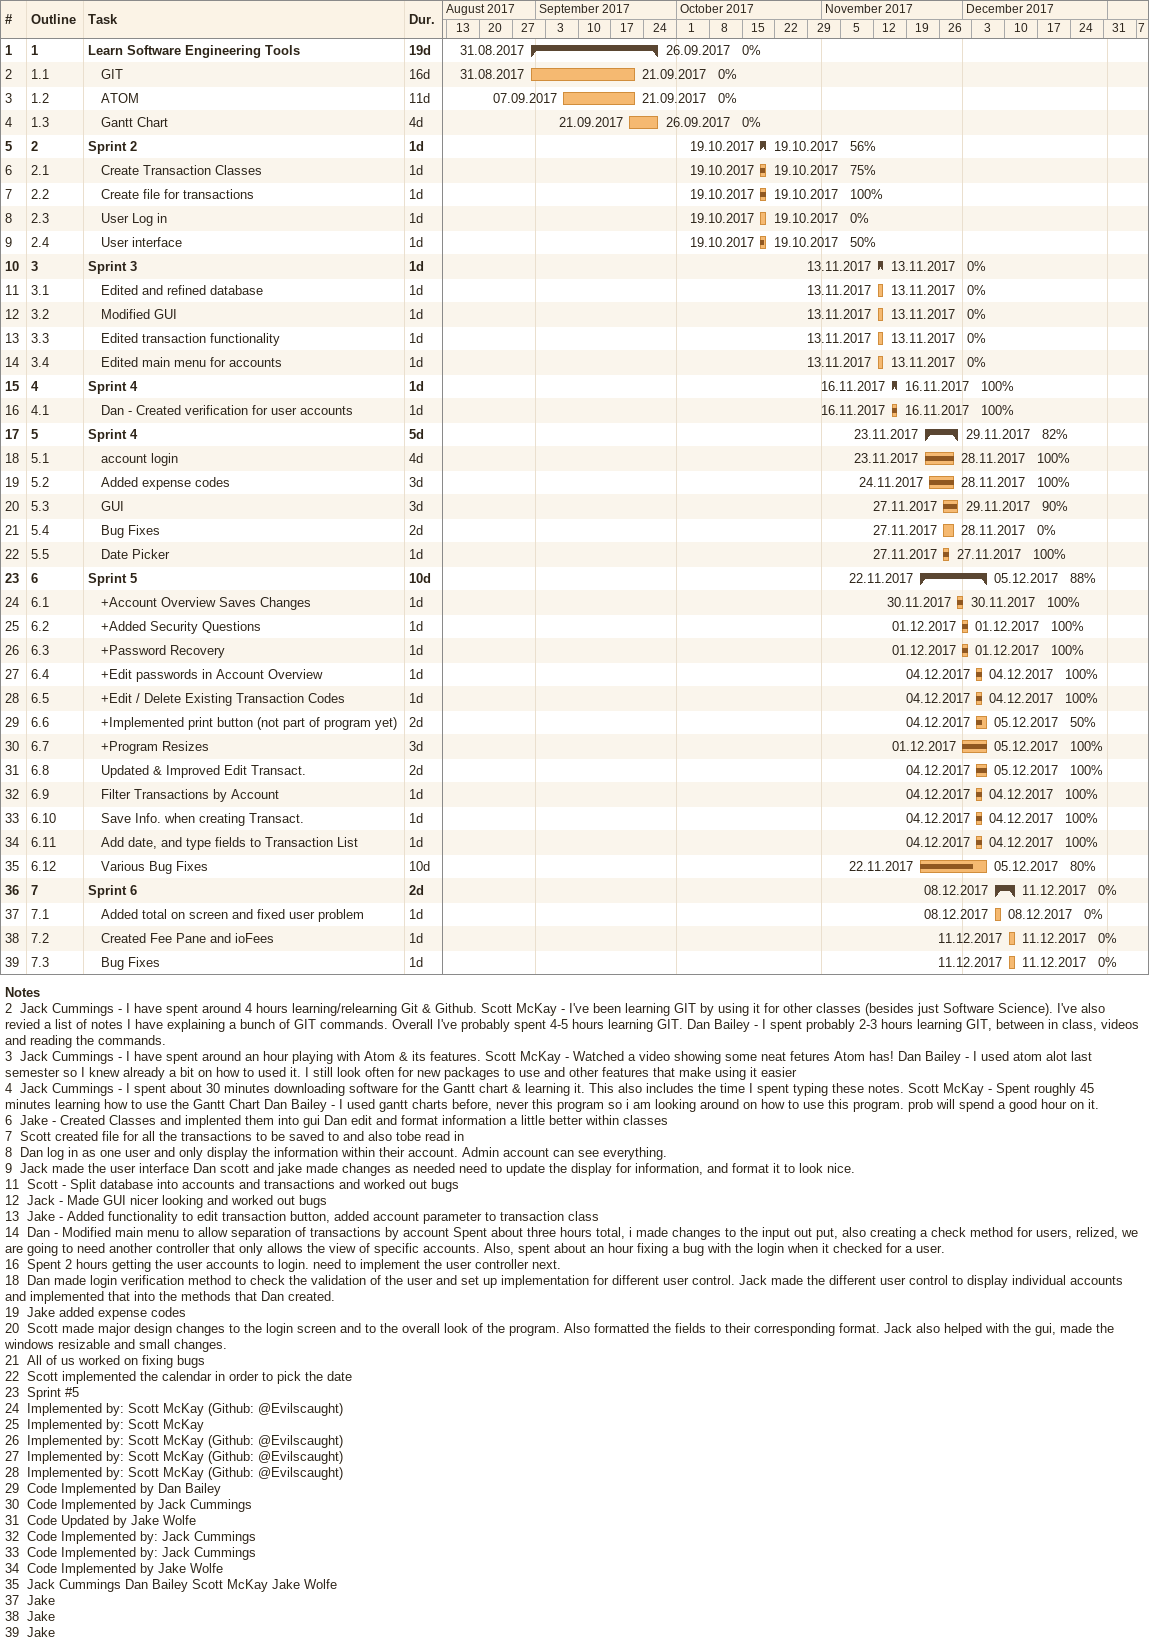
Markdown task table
| ID | WBS | Task | Duration | Start | Finish | % complete |
|---|---|---|---|---|---|---|
| 1 | 1 | **Learn Software Engineering Tools** | 19d | 2017-08-31 | 2017-09-26 | 0 |
| 2 | 1.1 | GIT | 16d | 2017-08-31 | 2017-09-21 | 0 |
| 3 | 1.2 | ATOM | 11d | 2017-09-07 | 2017-09-21 | 0 |
| 4 | 1.3 | Gantt Chart | 4d | 2017-09-21 | 2017-09-26 | 0 |
| 5 | 2 | **Sprint 2** | 1d | 2017-10-19 | 2017-10-19 | 56 |
| 6 | 2.1 | Create Transaction Classes | 1d | 2017-10-19 | 2017-10-19 | 75 |
| 7 | 2.2 | Create file for transactions | 1d | 2017-10-19 | 2017-10-19 | 100 |
| 8 | 2.3 | User Log in | 1d | 2017-10-19 | 2017-10-19 | 0 |
| 9 | 2.4 | User interface | 1d | 2017-10-19 | 2017-10-19 | 50 |
| 10 | 3 | **Sprint 3** | 1d | 2017-11-13 | 2017-11-13 | 0 |
| 11 | 3.1 | Edited and refined database | 1d | 2017-11-13 | 2017-11-13 | 0 |
| 12 | 3.2 | Modified GUI | 1d | 2017-11-13 | 2017-11-13 | 0 |
| 13 | 3.3 | Edited transaction functionality | 1d | 2017-11-13 | 2017-11-13 | 0 |
| 14 | 3.4 | Edited main menu for accounts | 1d | 2017-11-13 | 2017-11-13 | 0 |
| 15 | 4 | **Sprint 4** | 1d | 2017-11-16 | 2017-11-16 | 100 |
| 16 | 4.1 | Dan - Created verification for user accounts | 1d | 2017-11-16 | 2017-11-16 | 100 |
| 17 | 5 | **Sprint 4** | 5d | 2017-11-23 | 2017-11-29 | 82 |
| 18 | 5.1 | account login | 4d | 2017-11-23 | 2017-11-28 | 100 |
| 19 | 5.2 | Added expense codes | 3d | 2017-11-24 | 2017-11-28 | 100 |
| 20 | 5.3 | GUI | 3d | 2017-11-27 | 2017-11-29 | 90 |
| 21 | 5.4 | Bug Fixes | 2d | 2017-11-27 | 2017-11-28 | 0 |
| 22 | 5.5 | Date Picker | 1d | 2017-11-27 | 2017-11-27 | 100 |
| 23 | 6 | **Sprint 5** | 10d | 2017-11-22 | 2017-12-05 | 88 |
| 24 | 6.1 | +Account Overview Saves Changes | 1d | 2017-11-30 | 2017-11-30 | 100 |
| 25 | 6.2 | +Added Security Questions | 1d | 2017-12-01 | 2017-12-01 | 100 |
| 26 | 6.3 | +Password Recovery | 1d | 2017-12-01 | 2017-12-01 | 100 |
| 27 | 6.4 | +Edit passwords in Account Overview | 1d | 2017-12-04 | 2017-12-04 | 100 |
| 28 | 6.5 | +Edit / Delete Existing Transaction Codes | 1d | 2017-12-04 | 2017-12-04 | 100 |
| 29 | 6.6 | +Implemented print button (not part of program yet) | 2d | 2017-12-04 | 2017-12-05 | 50 |
| 30 | 6.7 | +Program Resizes | 3d | 2017-12-01 | 2017-12-05 | 100 |
| 31 | 6.8 | Updated & Improved Edit Transact. | 2d | 2017-12-04 | 2017-12-05 | 100 |
| 32 | 6.9 | Filter Transactions by Account | 1d | 2017-12-04 | 2017-12-04 | 100 |
| 33 | 6.10 | Save Info. when creating Transact. | 1d | 2017-12-04 | 2017-12-04 | 100 |
| 34 | 6.11 | Add date, and type fields to Transaction List | 1d | 2017-12-04 | 2017-12-04 | 100 |
| 35 | 6.12 | Various Bug Fixes | 10d | 2017-11-22 | 2017-12-05 | 80 |
| 36 | 7 | **Sprint 6** | 2d | 2017-12-08 | 2017-12-11 | 0 |
| 37 | 7.1 | Added total on screen and fixed user problem | 1d | 2017-12-08 | 2017-12-08 | 0 |
| 38 | 7.2 | Created Fee Pane and ioFees | 1d | 2017-12-11 | 2017-12-11 | 0 |
| 39 | 7.3 | Bug Fixes | 1d | 2017-12-11 | 2017-12-11 | 0 |

Notes
- 2: Jack Cummings - I have spent around 4 hours learning/relearning Git & Github. Scott McKay - I've been learning GIT by using it for other classes (besides just Software Science). I've also revied a list of notes I have explaining a bunch of GIT commands. Overall I've probably spent 4-5 hours learning GIT. Dan Bailey - I spent probably 2-3 hours learning GIT, between in class, videos and reading the commands.
- 3: Jack Cummings - I have spent around an hour playing with Atom & its features. Scott McKay - Watched a video showing some neat fetures Atom has! Dan Bailey - I used atom alot last semester so I knew already a bit on how to used it. I still look often for new packages to use and other features that make using it easier
- 4: Jack Cummings - I spent about 30 minutes downloading software for the Gantt chart & learning it. This also includes the time I spent typing these notes. Scott McKay - Spent roughly 45 minutes learning how to use the Gantt Chart Dan Bailey - I used gantt charts before, never this program so i am looking around on how to use this program. prob will spend a good hour on it.
- 6: Jake - Created Classes and implented them into gui Dan edit and format information a little better within classes
- 7: Scott created file for all the transactions to be saved to and also tobe read in
- 8: Dan log in as one user and only display the information within their account. Admin account can see everything.
- 9: Jack made the user interface Dan scott and jake made changes as needed need to update the display for information, and format it to look nice.
- 11: Scott - Split database into accounts and transactions and worked out bugs
- 12: Jack - Made GUI nicer looking and worked out bugs
- 13: Jake - Added functionality to edit transaction button, added account parameter to transaction class
- 14: Dan - Modified main menu to allow separation of transactions by account Spent about three hours total, i made changes to the input out put, also creating a check method for users, relized, we are going to need another controller that only allows the view of specific accounts. Also, spent about an hour fixing a bug with the login when it checked for a user.
- 16: Spent 2 hours getting the user accounts to login. need to implement the user controller next.
- 18: Dan made login verification method to check the validation of the user and set up implementation for different user control. Jack made the different user control to display individual accounts and implemented that into the methods that Dan created.
- 19: Jake added expense codes
- 20: Scott made major design changes to the login screen and to the overall look of the program. Also formatted the fields to their corresponding format. Jack also helped with the gui, made the windows resizable and small changes.
- 21: All of us worked on fixing bugs
- 22: Scott implemented the calendar in order to pick the date
- 23: Sprint #5
- 24: Implemented by: Scott McKay (Github: @Evilscaught)
- 25: Implemented by: Scott McKay
- 26: Implemented by: Scott McKay (Github: @Evilscaught)
- 27: Implemented by: Scott McKay (Github: @Evilscaught)
- 28: Implemented by: Scott McKay (Github: @Evilscaught)
- 29: Code Implemented by Dan Bailey
- 30: Code Implemented by Jack Cummings
- 31: Code Updated by Jake Wolfe
- 32: Code Implemented by: Jack Cummings
- 33: Code Implemented by: Jack Cummings
- 34: Code Implemented by Jake Wolfe
- 35: Jack Cummings Dan Bailey Scott McKay Jake Wolfe
- 37: Jake
- 38: Jake
- 39: Jake
